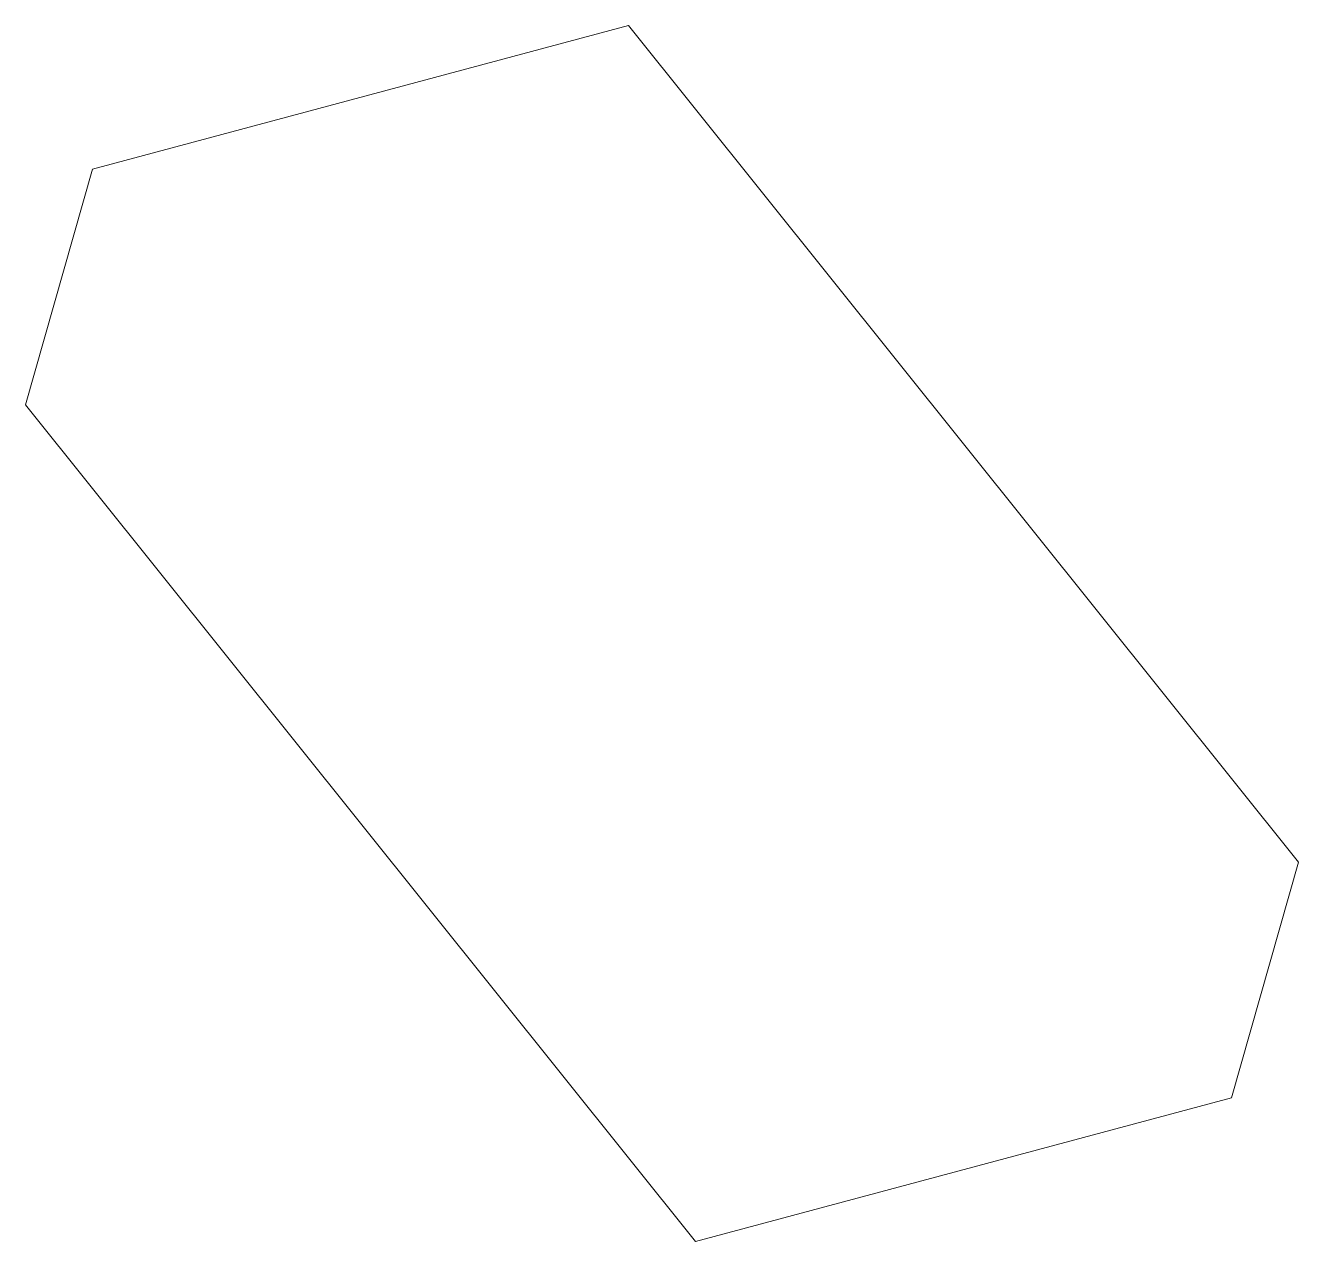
# Model space of a CAD drawing. Extents: x -7.3 to 12.4, y 8.7 to 27.5.
import ezdxf

# ---------------------------------------------------------------- set-up
doc = ezdxf.new("R2010")
doc.units = 0
doc.layers.add('s005-#def-solid-edge', color=7, linetype='CONTINUOUS')

msp = doc.modelspace()

# ---------------------------------------------------------------- linework, layer by layer
at = {"layer": 's005-#def-solid-edge', "color": 7, "linetype": 'CONTINUOUS', "lineweight": 20, "true_color": 0x000000}
msp.add_lwpolyline([(3.111, 8.693), (11.406, 10.915), (12.443, 14.561), (2.074, 27.504), (-6.222, 25.283), (-7.259, 21.636), (3.111, 8.693)], dxfattribs=at)

doc.saveas('drawing.dxf')
